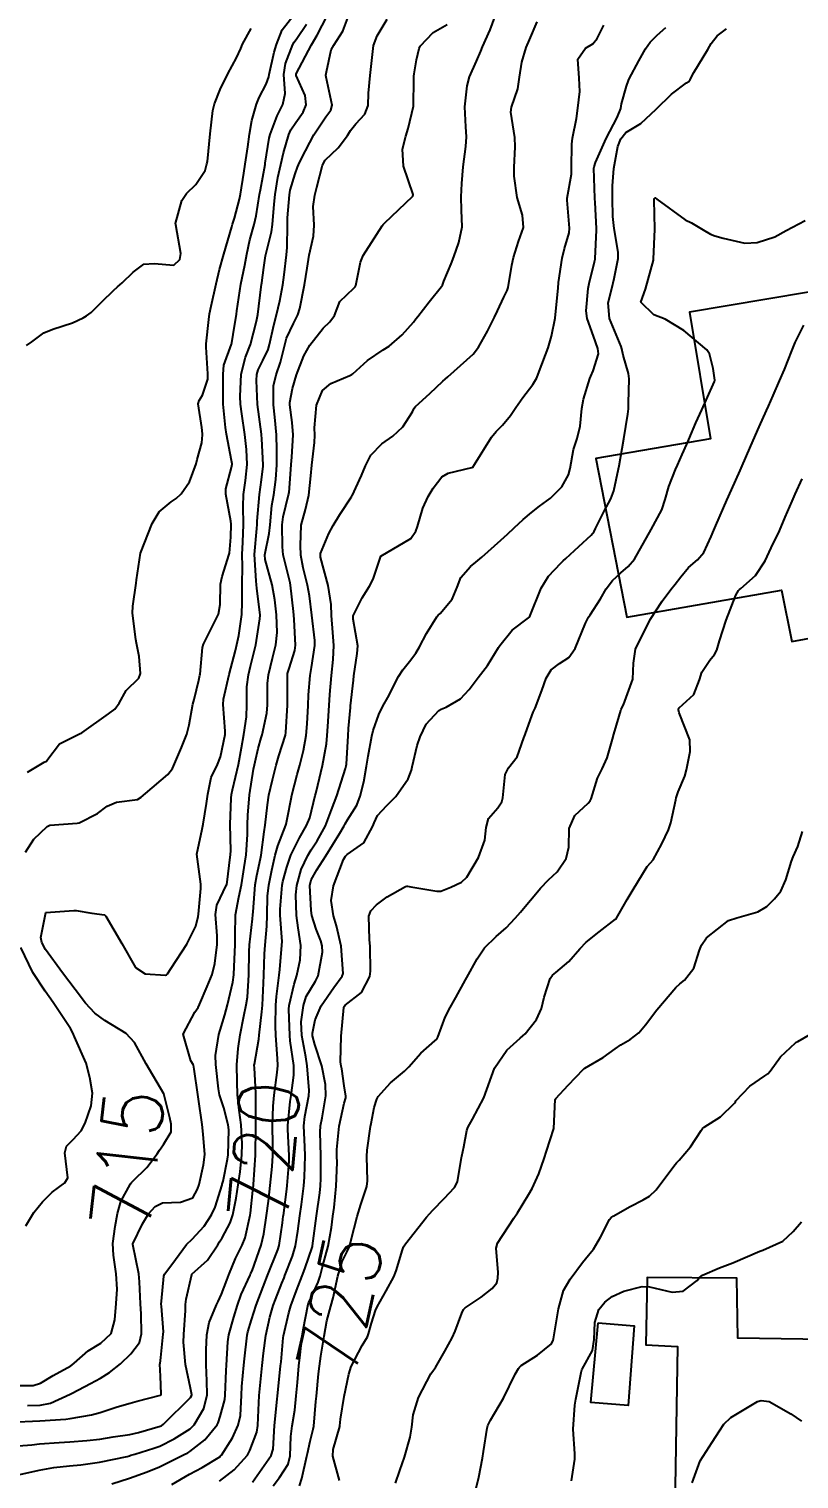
# Model space of a CAD drawing. Header units: metres. Extents: x 292545 to 299085, y 7450245 to 7463078.
# Drawn here: x 298413.3 to 298464.6, y 7451104.9 to 7451201.5 of the extents above; entities that cross this region are included whole.
import ezdxf
from ezdxf.enums import TextEntityAlignment as Align

# ---------------------------------------------------------------- set-up
doc = ezdxf.new("R2010")
doc.units = ezdxf.units.M
for name, color, linetype in [('Cotas', 45, 'Continuous'), ('Curvas de Nivel 1m', 11, 'Continuous'), ('Curvas de Nivel 5m', 15, 'Continuous'), ('Edificações', 30, 'Continuous')]:
    doc.layers.add(name, color=color, linetype=linetype)
doc.styles.add('Style-STANDARD', font='STANDARD.shx')

msp = doc.modelspace()

# ---------------------------------------------------------------- linework, layer by layer
at = {"layer": 'Curvas de Nivel 1m', "flags": 128}
for points, elevation in [([(298413.197, 7451109.805), (298414.045, 7451109.828), (298414.726, 7451109.953), (298416.052, 7451110.564), (298416.092, 7451110.58), (298416.173, 7451110.619), (298417.41, 7451111.259), (298418.068, 7451111.628), (298418.673, 7451111.992), (298419.393, 7451112.58), (298420.09, 7451113.233), (298420.668, 7451113.994), (298420.801, 7451114.563), (298420.78, 7451115.9), (298420.739, 7451116.564), (298420.669, 7451118.041), (298420.619, 7451118.565), (298420.227, 7451120.515), (298420.228, 7451120.569), (298420.853, 7451121.903), (298421.268, 7451122.559), (298421.712, 7451123.044), (298422.204, 7451123.297), (298423.397, 7451123.34), (298424.21, 7451123.639), (298424.536, 7451124.199), (298424.63, 7451124.516), (298424.93, 7451125.819), (298425.006, 7451126.512), (298424.896, 7451127.881), (298424.825, 7451128.514), (298424.598, 7451130.208), (298424.546, 7451130.517), (298424.31, 7451132.213), (298424.266, 7451132.474), (298424.246, 7451132.521), (298424.073, 7451132.768), (298423.564, 7451134.532), (298424.358, 7451136.003), (298424.559, 7451136.32), (298424.65, 7451136.517), (298425.177, 7451137.716), (298425.501, 7451138.509), (298425.674, 7451139.233), (298425.833, 7451140.506), (298425.839, 7451141.085), (298425.733, 7451142.507), (298425.813, 7451143.136), (298426.462, 7451144.472), (298426.471, 7451144.492), (298426.726, 7451146.496), (298426.738, 7451146.749), (298426.705, 7451148.497), (298426.763, 7451150.263), (298426.788, 7451150.496), (298426.846, 7451150.805), (298427.256, 7451152.489), (298427.455, 7451153.601), (298427.61, 7451154.485), (298427.782, 7451155.669), (298427.803, 7451156.482), (298427.81, 7451157.678), (298427.918, 7451158.481), (298428.057, 7451159.053), (298428.414, 7451160.474), (298428.67, 7451162.206), (298428.694, 7451162.449), (298428.693, 7451162.47), (298428.674, 7451162.616), (298428.467, 7451164.25), (298428.461, 7451164.473), (298428.442, 7451164.728), (298428.314, 7451166.476), (298428.48, 7451168.213), (298428.501, 7451168.474), (298428.505, 7451168.715), (298428.661, 7451170.472), (298428.783, 7451171.46), (298428.902, 7451172.359), (298428.905, 7451172.469), (298428.81, 7451174.186), (298428.794, 7451174.451), (298428.79, 7451174.47), (298428.788, 7451174.496), (298428.526, 7451176.475), (298428.452, 7451178.069), (298428.475, 7451178.476), (298428.561, 7451178.781), (298428.877, 7451179.409), (298429.222, 7451180.133), (298429.318, 7451180.466), (298429.606, 7451181.763), (298429.792, 7451182.461), (298429.997, 7451183.385), (298430.199, 7451184.457), (298430.295, 7451185.104), (298430.447, 7451186.455), (298430.486, 7451186.937), (298430.514, 7451188.455), (298430.529, 7451188.913), (298430.647, 7451190.454), (298430.695, 7451190.765), (298431.024, 7451191.851), (298431.189, 7451192.289), (298431.259, 7451192.447), (298431.451, 7451192.857), (298432.28, 7451194.432), (298432.574, 7451194.913), (298433.071, 7451195.635), (298433.406, 7451196.089), (298433.49, 7451196.416), (298433.102, 7451198.281), (298433.074, 7451198.392), (298433.07, 7451198.421), (298433.105, 7451198.629), (298433.437, 7451200.1), (298433.595, 7451200.415), (298434.192, 7451201.354), (298434.612, 7451202.405)], 716), ([(298413.209, 7451151.991), (298414.321, 7451152.642), (298414.473, 7451152.722), (298414.556, 7451152.854), (298415.333, 7451153.871), (298416.581, 7451154.494), (298416.671, 7451154.529), (298416.815, 7451154.617), (298418.596, 7451155.867), (298419.012, 7451156.173), (298419.298, 7451156.583), (298419.77, 7451157.42), (298420.62, 7451158.238), (298420.726, 7451158.568), (298420.64, 7451159.691), (298420.457, 7451160.572), (298420.412, 7451160.815), (298420.195, 7451162.575), (298420.215, 7451163.04), (298420.442, 7451164.573), (298420.47, 7451164.808), (298420.723, 7451166.57), (298421.5, 7451168.559), (298421.976, 7451169.33), (298422.765, 7451169.988), (298423.095, 7451170.21), (298423.446, 7451170.533), (298423.99, 7451171.318), (298424.431, 7451172.524), (298424.508, 7451172.81), (298424.807, 7451173.926), (298424.866, 7451174.466), (298424.864, 7451174.519), (298424.819, 7451174.955), (298424.569, 7451176.523), (298424.629, 7451176.738), (298424.849, 7451177.096), (298425.203, 7451178.173), (298425.22, 7451178.516), (298425.108, 7451180.3), (298425.111, 7451180.518), (298425.281, 7451182.145), (298425.33, 7451182.516), (298425.437, 7451183.031), (298425.772, 7451184.507), (298425.988, 7451185.463), (298426.277, 7451186.5), (298426.807, 7451188.318), (298426.862, 7451188.492), (298426.987, 7451188.891), (298427.33, 7451190.157), (298427.395, 7451190.486), (298427.612, 7451191.897), (298427.701, 7451192.483), (298427.878, 7451193.649), (298427.986, 7451194.481), (298428.143, 7451195.403), (298428.461, 7451196.476), (298428.641, 7451196.921), (298429.096, 7451197.816), (298429.268, 7451198.301), (298429.299, 7451198.468), (298429.637, 7451199.946), (298429.778, 7451200.463), (298430.173, 7451201.424), (298430.971, 7451202.452)], 713), ([(298412.009, 7451107.065), (298413.485, 7451107.174), (298414.012, 7451107.238), (298415.314, 7451107.327), (298416.014, 7451107.376), (298417.163, 7451107.462), (298418.017, 7451107.564), (298418.902, 7451107.704), (298420.022, 7451107.865), (298420.598, 7451107.991), (298422.031, 7451108.411), (298422.126, 7451108.454), (298422.25, 7451108.547), (298424.051, 7451110.341), (298424.126, 7451110.445), (298424.138, 7451110.519), (298424.059, 7451110.946), (298423.719, 7451112.525), (298423.587, 7451114.017), (298423.608, 7451114.527), (298423.726, 7451116.133), (298423.736, 7451116.526), (298423.772, 7451116.882), (298424.141, 7451118.52), (298424.153, 7451118.538), (298425.193, 7451119.479), (298425.871, 7451120.503), (298425.986, 7451120.69), (298426.178, 7451120.974), (298426.711, 7451121.972), (298426.878, 7451122.493), (298427.094, 7451123.607), (298427.241, 7451124.49), (298427.366, 7451125.354), (298427.48, 7451126.488), (298427.504, 7451127.238), (298427.422, 7451128.489), (298427.291, 7451129.482), (298427.198, 7451130.491), (298427.164, 7451131.35), (298427.145, 7451132.488), (298427.232, 7451133.584), (298427.376, 7451134.485), (298427.615, 7451135.741), (298427.773, 7451136.479), (298427.858, 7451136.991), (298427.945, 7451138.477), (298427.961, 7451140.029), (298427.988, 7451140.476), (298428.178, 7451142.221), (298428.202, 7451142.473), (298428.224, 7451142.686), (298428.375, 7451144.471), (298428.469, 7451145.097), (298428.72, 7451146.228), (298428.76, 7451146.467), (298428.963, 7451148.001), (298429.028, 7451148.465), (298429.181, 7451149.806), (298429.279, 7451150.463), (298429.521, 7451151.483), (298429.774, 7451152.458), (298429.952, 7451153.067), (298430.377, 7451154.452), (298430.409, 7451154.628), (298430.521, 7451156.451), (298430.522, 7451156.532), (298430.508, 7451158.451), (298430.523, 7451158.552), (298430.63, 7451158.894), (298431.001, 7451160.093), (298431.045, 7451160.446), (298430.968, 7451162.149), (298430.938, 7451162.447), (298430.913, 7451162.685), (298430.724, 7451164.45), (298430.695, 7451164.593), (298430.219, 7451166.455), (298430.18, 7451167.004), (298430.173, 7451168.456), (298430.221, 7451168.985), (298430.594, 7451170.452), (298430.621, 7451170.605), (298430.753, 7451172.45), (298430.755, 7451172.489), (298430.798, 7451172.975), (298430.885, 7451174.449), (298430.825, 7451175.272), (298430.674, 7451176.452), (298430.677, 7451176.619), (298430.854, 7451177.534), (298431.115, 7451178.446), (298431.61, 7451179.711), (298432.007, 7451180.433), (298432.904, 7451181.557), (298433.346, 7451181.978), (298433.639, 7451182.413), (298433.993, 7451183.339), (298434.931, 7451184.227), (298435.025, 7451184.306), (298435.066, 7451184.399), (298435.386, 7451185.967), (298435.553, 7451186.394), (298436.103, 7451187.258), (298436.826, 7451188.382), (298436.889, 7451188.476), (298436.985, 7451188.563), (298438.874, 7451190.352), (298438.879, 7451190.477), (298438.237, 7451192.362), (298438.173, 7451193.492), (298438.388, 7451194.36), (298438.554, 7451194.864), (298438.9, 7451196.353), (298438.93, 7451198.181), (298438.928, 7451198.352), (298438.946, 7451198.51), (298439.114, 7451199.434), (298439.275, 7451200.194), (298439.346, 7451200.348), (298440.225, 7451201.251), (298441.145, 7451201.793)], 718), ([(298412.055, 7451108.691), (298414.034, 7451108.773), (298415.767, 7451108.892), (298416.036, 7451108.922), (298417.475, 7451109.169), (298418.04, 7451109.331), (298419.168, 7451109.707), (298420.047, 7451109.96), (298420.518, 7451110.096), (298422.052, 7451110.485), (298422.106, 7451110.549), (298422.071, 7451111.763), (298422.026, 7451112.551), (298422.034, 7451112.6), (298422.087, 7451112.992), (298422.249, 7451114.548), (298422.255, 7451114.698), (298422.122, 7451116.412), (298422.112, 7451116.55), (298422.126, 7451116.744), (298422.28, 7451118.419), (298422.332, 7451118.547), (298422.813, 7451119.194), (298423.802, 7451120.526), (298424.177, 7451120.881), (298424.963, 7451121.735), (298425.463, 7451122.507), (298425.691, 7451123.015), (298426.16, 7451124.501), (298426.174, 7451124.55), (298426.225, 7451124.745), (298426.526, 7451126.211), (298426.56, 7451126.497), (298426.61, 7451128.155), (298426.575, 7451128.497), (298426.284, 7451129.623), (298425.997, 7451130.503), (298425.919, 7451130.882), (298425.751, 7451132.506), (298425.725, 7451133.103), (298425.943, 7451134.504), (298426.041, 7451134.808), (298426.356, 7451135.817), (298426.531, 7451136.497), (298426.889, 7451137.989), (298426.942, 7451138.492), (298426.958, 7451139.051), (298427.03, 7451140.491), (298427.035, 7451141.107), (298427.05, 7451142.491), (298427.28, 7451143.658), (298427.448, 7451144.485), (298427.635, 7451145.643), (298427.756, 7451146.481), (298427.849, 7451147.832), (298427.864, 7451148.48), (298427.88, 7451149.112), (298427.988, 7451150.478), (298428.261, 7451152.185), (298428.32, 7451152.473), (298428.361, 7451152.668), (298428.569, 7451153.564), (298428.772, 7451154.276), (298428.825, 7451154.468), (298429.145, 7451155.917), (298429.193, 7451156.464), (298429.193, 7451157.889), (298429.247, 7451158.464), (298429.526, 7451159.575), (298429.751, 7451160.459), (298429.833, 7451161.287), (298429.785, 7451162.459), (298429.679, 7451163.464), (298429.506, 7451164.462), (298429.034, 7451166.151), (298429.016, 7451166.467), (298429.307, 7451167.895), (298429.367, 7451168.464), (298429.477, 7451169.748), (298429.598, 7451170.462), (298429.752, 7451171.492), (298429.801, 7451172.46), (298429.808, 7451173.455), (298429.787, 7451174.46), (298429.664, 7451175.628), (298429.582, 7451176.463), (298429.597, 7451177.721), (298429.756, 7451178.461), (298430.042, 7451179.292), (298430.33, 7451180.456), (298430.453, 7451180.899), (298430.907, 7451181.869), (298431.205, 7451182.446), (298431.341, 7451182.867), (298431.648, 7451184.439), (298431.818, 7451185.569), (298431.968, 7451186.435), (298432.24, 7451187.695), (298432.286, 7451188.43), (298432.224, 7451189.66), (298432.338, 7451190.43), (298432.48, 7451190.959), (298432.851, 7451192.423), (298433.036, 7451192.757), (298433.884, 7451193.572), (298434.511, 7451194.405), (298434.721, 7451194.74), (298435.064, 7451195.17), (298435.657, 7451195.812), (298435.879, 7451196.392), (298435.914, 7451197.211), (298436.012, 7451198.386), (298436.128, 7451199.4), (298436.253, 7451200.383), (298436.484, 7451201.029), (298437.149, 7451202.142)], 717), ([(298412.492, 7451105.166), (298413.991, 7451105.494), (298414.96, 7451105.664), (298415.995, 7451105.786), (298416.751, 7451105.857), (298417.997, 7451106.027), (298419.838, 7451106.41), (298420.002, 7451106.45), (298420.09, 7451106.482), (298420.361, 7451106.566), (298421.617, 7451106.946), (298422.011, 7451107.091), (298422.974, 7451107.58), (298424.029, 7451108.254), (298424.177, 7451108.372), (298424.299, 7451108.517), (298424.947, 7451109.608), (298425.162, 7451110.509), (298425.145, 7451111.431), (298425.098, 7451112.51), (298425.097, 7451113.506), (298425.136, 7451114.51), (298425.296, 7451115.324), (298425.784, 7451116.503), (298425.902, 7451116.727), (298426.134, 7451117.221), (298426.489, 7451118.156), (298426.612, 7451118.495), (298427.057, 7451119.598), (298427.505, 7451120.487), (298427.698, 7451120.965), (298428.035, 7451122.482), (298428.055, 7451122.621), (298428.217, 7451124.116), (298428.251, 7451124.451), (298428.257, 7451124.479), (298428.258, 7451124.514), (298428.397, 7451126.478), (298428.408, 7451128.341), (298428.406, 7451128.478), (298428.408, 7451128.612), (298428.411, 7451130.478), (298428.411, 7451130.595), (298428.311, 7451132.299), (298428.302, 7451132.46), (298428.314, 7451132.544), (298428.6, 7451134.207), (298428.633, 7451134.467), (298428.812, 7451136.012), (298428.843, 7451136.465), (298428.918, 7451137.932), (298428.945, 7451138.464), (298428.987, 7451139.884), (298429.03, 7451140.464), (298429.153, 7451141.736), (298429.168, 7451142.463), (298429.194, 7451143.72), (298429.271, 7451144.462), (298429.475, 7451145.457), (298429.706, 7451146.458), (298429.87, 7451147.076), (298430.406, 7451148.451), (298430.431, 7451148.524), (298430.511, 7451148.965), (298430.76, 7451150.217), (298430.811, 7451150.447), (298431.162, 7451151.828), (298431.329, 7451152.442), (298431.586, 7451153.422), (298431.759, 7451154.438), (298431.83, 7451155.198), (298431.888, 7451156.437), (298431.916, 7451157.131), (298432.035, 7451158.436), (298432.118, 7451158.948), (298432.334, 7451160.433), (298432.333, 7451160.757), (298432.138, 7451162.435), (298431.985, 7451163.73), (298431.857, 7451164.433), (298431.56, 7451165.588), (298431.415, 7451166.44), (298431.383, 7451167.093), (298431.431, 7451168.44), (298431.712, 7451169.482), (298431.947, 7451170.432), (298432.073, 7451171.718), (298432.141, 7451172.43), (298432.317, 7451173.936), (298432.339, 7451174.427), (298432.321, 7451174.927), (298432.452, 7451176.426), (298432.853, 7451177.401), (298433.402, 7451177.87), (298434.663, 7451178.402), (298434.794, 7451178.471), (298434.865, 7451178.522), (298435.856, 7451179.413), (298436.88, 7451180.113), (298437.28, 7451180.374), (298438.147, 7451181.108), (298438.907, 7451181.964), (298439.074, 7451182.184), (298439.198, 7451182.347), (298439.952, 7451183.31), (298440.767, 7451184.332), (298440.831, 7451184.435), (298440.938, 7451184.69), (298441.42, 7451185.858), (298441.598, 7451186.32), (298441.936, 7451187.279), (298442.142, 7451188.313), (298442.11, 7451189.429), (298442.08, 7451190.314), (298442.124, 7451191.205), (298442.216, 7451192.312), (298442.393, 7451193.657), (298442.447, 7451194.309), (298442.394, 7451194.979), (298442.328, 7451196.311), (298442.483, 7451197.695), (298442.64, 7451198.307), (298443.113, 7451199.35), (298443.396, 7451200.022), (298443.495, 7451200.296), (298444.004, 7451201.427), (298444.325, 7451202.288)], 719), ([(298413.07, 7451146.654), (298413.627, 7451147.517), (298414.509, 7451148.372), (298414.693, 7451148.455), (298416.503, 7451148.582), (298416.648, 7451148.618), (298417.87, 7451149.243), (298418.52, 7451149.712), (298419.124, 7451149.984), (298420.527, 7451150.174), (298420.784, 7451150.313), (298421.061, 7451150.562), (298422.546, 7451151.832), (298422.859, 7451152.227), (298423.001, 7451152.536), (298423.47, 7451153.631), (298423.823, 7451154.528), (298423.971, 7451155.144), (298424.223, 7451156.524), (298424.294, 7451156.835), (298424.619, 7451158.109), (298424.689, 7451158.453), (298424.694, 7451158.519), (298424.868, 7451160.3), (298424.925, 7451160.517), (298425.509, 7451161.667), (298425.918, 7451162.508), (298426.034, 7451163.155), (298426.066, 7451164.506), (298426.175, 7451165.031), (298426.634, 7451166.501), (298426.65, 7451166.575), (298426.734, 7451167.643), (298426.76, 7451168.5), (298426.746, 7451168.716), (298426.412, 7451170.504), (298426.419, 7451170.861), (298426.791, 7451172.276), (298426.831, 7451172.499), (298426.83, 7451172.536), (298426.795, 7451172.755), (298426.46, 7451174.504), (298426.387, 7451174.937), (298426.233, 7451176.506), (298426.237, 7451177.119), (298426.233, 7451178.506), (298426.279, 7451179.099), (298426.779, 7451180.501), (298426.805, 7451180.59), (298426.899, 7451181.143), (298427.111, 7451182.497), (298427.141, 7451182.722), (298427.416, 7451184.485), (298427.673, 7451185.762), (298427.808, 7451186.482), (298428.003, 7451187.449), (298428.29, 7451188.477), (298428.423, 7451189.042), (298428.66, 7451190.473), (298428.711, 7451190.77), (298429.02, 7451192.47), (298429.034, 7451192.55), (298429.302, 7451194.216), (298429.36, 7451194.467), (298429.822, 7451195.712), (298430.199, 7451196.459), (298430.354, 7451197.194), (298430.284, 7451198.458), (298430.384, 7451199.184), (298430.876, 7451200.452), (298430.959, 7451200.618), (298431.129, 7451200.855), (298431.781, 7451201.803)], 714), ([(298413.131, 7451180.416), (298413.499, 7451180.654), (298414.3, 7451181.245), (298414.902, 7451181.504), (298416.194, 7451181.909), (298416.909, 7451182.248), (298417.142, 7451182.376), (298417.448, 7451182.605), (298418.181, 7451183.336), (298418.928, 7451184.062), (298419.204, 7451184.314), (298419.501, 7451184.584), (298420.236, 7451185.284), (298420.952, 7451185.836), (298421.641, 7451185.872), (298422.951, 7451185.748), (298423.355, 7451186.138), (298423.417, 7451186.535), (298423.084, 7451188.437), (298423.071, 7451188.539), (298423.477, 7451190.056), (298423.793, 7451190.532), (298424.411, 7451191.127), (298425.026, 7451192.063), (298425.124, 7451192.426), (298425.147, 7451192.518), (298425.191, 7451192.674), (298425.362, 7451194.515), (298425.537, 7451196.053), (298425.66, 7451196.511), (298426.044, 7451197.457), (298426.534, 7451198.499), (298427.114, 7451199.573), (298427.406, 7451200.201), (298427.532, 7451200.486), (298428.105, 7451201.514)], 712), ([(298422.816, 7451104.538), (298423.99, 7451105.227), (298424.828, 7451105.678), (298426.002, 7451106.385), (298426.065, 7451106.436), (298426.123, 7451106.499), (298426.859, 7451107.653), (298427.243, 7451108.488), (298427.387, 7451109.139), (298427.457, 7451110.486), (298427.486, 7451111.061), (298427.62, 7451112.485), (298427.66, 7451112.912), (298427.827, 7451114.483), (298427.879, 7451114.709), (298428.113, 7451115.496), (298428.43, 7451116.475), (298428.898, 7451117.712), (298429.197, 7451118.464), (298429.875, 7451120.159), (298429.957, 7451120.453), (298430.188, 7451121.973), (298430.24, 7451122.402), (298430.248, 7451122.449), (298430.468, 7451124.198), (298430.495, 7451124.447), (298430.633, 7451126.052), (298430.638, 7451126.446), (298430.532, 7451128.184), (298430.536, 7451128.447), (298430.695, 7451130.04), (298430.76, 7451130.445), (298430.948, 7451131.802), (298430.929, 7451132.444), (298430.702, 7451134.082), (298430.663, 7451134.447), (298430.618, 7451136.189), (298430.639, 7451136.447), (298430.959, 7451137.869), (298431.136, 7451138.443), (298431.359, 7451139.48), (298431.406, 7451140.44), (298431.239, 7451141.628), (298431.115, 7451142.443), (298431.077, 7451143.82), (298431.129, 7451144.443), (298431.418, 7451145.496), (298431.873, 7451146.436), (298432.099, 7451146.822), (298432.493, 7451147.411), (298433.044, 7451148.422), (298433.456, 7451149.478), (298433.803, 7451150.411), (298434.389, 7451152.24), (298434.424, 7451152.402), (298434.444, 7451152.512), (298434.558, 7451154.4), (298434.588, 7451154.887), (298434.703, 7451156.298), (298434.715, 7451156.399), (298434.911, 7451158.106), (298434.942, 7451158.397), (298435.157, 7451159.883), (298435.192, 7451160.395), (298434.882, 7451162.187), (298434.883, 7451162.398), (298435.482, 7451163.595), (298435.984, 7451164.387), (298436.233, 7451164.852), (298436.723, 7451166.38), (298438.735, 7451167.561), (298439.056, 7451168.03), (298439.166, 7451168.346), (298439.541, 7451169.562), (298439.895, 7451170.339), (298440.214, 7451170.9), (298440.786, 7451171.652), (298441.208, 7451171.907), (298442.793, 7451172.27), (298442.85, 7451172.309), (298442.965, 7451172.478), (298444.102, 7451174.291), (298444.415, 7451174.69), (298444.825, 7451175.11), (298445.372, 7451175.738), (298445.722, 7451176.271), (298446.181, 7451176.935), (298446.858, 7451177.799), (298447.115, 7451178.256), (298447.283, 7451178.669), (298447.87, 7451180.245), (298448.109, 7451181.028), (298448.346, 7451182.239), (298448.505, 7451183.812), (298448.534, 7451184.236), (298448.571, 7451184.603), (298448.804, 7451186.232), (298448.969, 7451186.864), (298449.284, 7451187.923), (298449.304, 7451188.227), (298449.146, 7451190.084), (298449.151, 7451190.229), (298449.424, 7451191.829), (298449.441, 7451192.226), (298449.449, 7451193.826), (298449.506, 7451194.225), (298449.77, 7451195.519), (298449.86, 7451196.222), (298449.976, 7451197.334), (298449.934, 7451198.222), (298449.86, 7451199.478), (298450.362, 7451200.218), (298450.84, 7451200.501), (298451.133, 7451200.853), (298451.594, 7451201.755)], 721), ([(298425.985, 7451104.748), (298426.969, 7451105.515), (298427.846, 7451106.482), (298427.905, 7451106.58), (298428.008, 7451106.798), (298428.466, 7451108.033), (298428.536, 7451108.472), (298428.565, 7451108.999), (298428.641, 7451110.471), (298428.756, 7451111.786), (298428.831, 7451112.469), (298428.912, 7451113.289), (298429.073, 7451114.465), (298429.338, 7451115.684), (298429.564, 7451116.458), (298429.715, 7451116.87), (298430.145, 7451117.943), (298430.293, 7451118.307), (298430.349, 7451118.448), (298430.854, 7451119.755), (298431.05, 7451120.441), (298431.213, 7451121.409), (298431.346, 7451122.438), (298431.445, 7451123.197), (298431.61, 7451124.436), (298431.657, 7451125.007), (298431.686, 7451126.436), (298431.667, 7451127.021), (298431.615, 7451128.437), (298431.667, 7451129.048), (298431.935, 7451130.434), (298431.959, 7451130.771), (298431.828, 7451132.435), (298431.729, 7451133.029), (298431.462, 7451134.439), (298431.426, 7451135.365), (298431.574, 7451136.438), (298431.765, 7451137.043), (298432.379, 7451138.06), (298432.568, 7451138.427), (298432.839, 7451139.991), (298432.828, 7451140.424), (298432.742, 7451140.751), (298432.424, 7451141.535), (298432.145, 7451142.433), (298432.094, 7451142.777), (298432.015, 7451144.434), (298432.093, 7451144.807), (298432.473, 7451145.477), (298433.081, 7451146.421), (298434.008, 7451147.917), (298434.282, 7451148.403), (298434.356, 7451148.551), (298434.509, 7451148.821), (298435.132, 7451149.786), (298435.367, 7451150.392), (298435.592, 7451151.34), (298435.783, 7451152.388), (298435.887, 7451153.062), (298436.127, 7451154.385), (298436.217, 7451154.753), (298436.597, 7451155.826), (298436.877, 7451156.376), (298437.206, 7451156.968), (298437.91, 7451158.361), (298438.194, 7451158.792), (298438.638, 7451159.36), (298439.068, 7451159.924), (298439.312, 7451160.343), (298439.779, 7451161.221), (298440.456, 7451162.332), (298440.553, 7451162.453), (298440.675, 7451162.562), (298441.488, 7451163.518), (298441.82, 7451164.319), (298442.071, 7451164.948), (298442.714, 7451165.691), (298443.056, 7451165.966), (298443.454, 7451166.299), (298444.735, 7451167.447), (298445.165, 7451167.849), (298445.619, 7451168.271), (298446.208, 7451168.808), (298446.758, 7451169.282), (298447.304, 7451169.713), (298448.027, 7451170.241), (298448.781, 7451171.004), (298449.229, 7451171.785), (298449.352, 7451172.224), (298449.557, 7451173.471), (298449.8, 7451174.22), (298450.014, 7451175.029), (298450.119, 7451176.217), (298450.236, 7451176.829), (298450.65, 7451178.212), (298450.709, 7451178.367), (298450.868, 7451178.721), (298451.224, 7451179.862), (298451.193, 7451180.207), (298450.895, 7451181.028), (298450.463, 7451182.214), (298450.407, 7451182.726), (298450.549, 7451184.214), (298450.604, 7451184.547), (298450.959, 7451185.978), (298451.003, 7451186.169), (298451.007, 7451186.21), (298451.097, 7451188.093), (298451.095, 7451188.209), (298451, 7451189.943), (298450.985, 7451190.21), (298450.985, 7451190.228), (298450.912, 7451192.211), (298450.929, 7451192.316), (298451.037, 7451192.588), (298451.745, 7451194.2), (298452.47, 7451195.592), (298452.711, 7451196.185), (298452.76, 7451196.503), (298453.096, 7451197.69), (298453.219, 7451198.061), (298453.272, 7451198.178), (298453.924, 7451199.363), (298454.367, 7451200.168), (298454.672, 7451200.623), (298455.137, 7451201.087), (298455.715, 7451201.584)], 722), ([(298428.194, 7451104.685), (298429.428, 7451106.459), (298429.568, 7451106.898), (298429.654, 7451108.456), (298429.826, 7451110.229), (298429.848, 7451110.453), (298429.865, 7451110.644), (298430.055, 7451112.45), (298430.086, 7451112.716), (298430.238, 7451114.312), (298430.258, 7451114.448), (298430.603, 7451115.961), (298430.736, 7451116.444), (298431.109, 7451117.469), (298431.505, 7451118.436), (298431.68, 7451118.912), (298432.173, 7451120.396), (298432.182, 7451120.43), (298432.448, 7451122.426), (298432.665, 7451123.974), (298432.71, 7451124.423), (298432.732, 7451124.926), (298432.728, 7451126.423), (298432.688, 7451128.003), (298432.71, 7451128.423), (298432.821, 7451128.965), (298433.063, 7451130.418), (298433.054, 7451131.172), (298432.796, 7451132.423), (298432.334, 7451133.854), (298432.175, 7451134.432), (298432.172, 7451134.604), (298432.353, 7451135.478), (298432.75, 7451136.424), (298433.605, 7451137.641), (298434.169, 7451138.403), (298434.221, 7451138.567), (298434.084, 7451140.405), (298433.775, 7451141.759), (298433.572, 7451142.413), (298433.422, 7451143.441), (298433.586, 7451144.413), (298434.245, 7451146.168), (298434.374, 7451146.402), (298434.484, 7451146.509), (298435.612, 7451147.269), (298436.21, 7451148.383), (298436.284, 7451148.605), (298436.514, 7451149.099), (298437.131, 7451149.764), (298437.734, 7451150.362), (298438.545, 7451151.551), (298438.774, 7451152.125), (298438.816, 7451152.347), (298439.152, 7451153.766), (298439.344, 7451154.342), (298439.755, 7451155.174), (298440.6, 7451156.085), (298440.749, 7451156.18), (298441.073, 7451156.325), (298442.046, 7451156.878), (298442.615, 7451157.501), (298443.212, 7451158.301), (298443.844, 7451159.083), (298444.577, 7451160.281), (298444.654, 7451160.425), (298445.488, 7451161.449), (298446.562, 7451162.261), (298446.623, 7451162.311), (298446.674, 7451162.417), (298447.415, 7451164.249), (298447.907, 7451165.04), (298448.718, 7451165.918), (298448.878, 7451166.071), (298449.049, 7451166.227), (298449.925, 7451167.024), (298450.739, 7451167.769), (298450.937, 7451168.012), (298451.039, 7451168.207), (298451.596, 7451169.366), (298452.04, 7451170.197), (298452.238, 7451170.728), (298452.562, 7451172.192), (298452.597, 7451172.39), (298452.806, 7451173.538), (298452.913, 7451174.188), (298453.179, 7451175.844), (298453.216, 7451176.184), (298453.231, 7451176.568), (298453.275, 7451178.184), (298453.219, 7451178.537), (298452.879, 7451179.757), (298452.79, 7451180.191), (298452.73, 7451180.347), (298451.957, 7451182.2), (298451.881, 7451183.243), (298452.113, 7451184.198), (298452.277, 7451184.863), (298452.536, 7451186.194), (298452.529, 7451186.633), (298452.262, 7451188.197), (298452.187, 7451189.002), (298452.168, 7451190.198), (298452.166, 7451191.048), (298452.245, 7451192.198), (298452.519, 7451193.659), (298452.717, 7451194.185), (298453.057, 7451194.587), (298454.038, 7451195.195), (298455.073, 7451196.16), (298456.082, 7451197.156), (298457.099, 7451197.896), (298457.25, 7451197.988), (298457.343, 7451198.136), (298457.567, 7451198.592), (298458.505, 7451200.119), (298458.73, 7451200.515), (298459.137, 7451201.042), (298459.749, 7451201.499)], 723), ([(298429.558, 7451104.456), (298429.988, 7451104.995), (298430.556, 7451105.885), (298430.692, 7451106.443), (298430.738, 7451107.727), (298430.829, 7451108.442), (298431.002, 7451109.482), (298431.101, 7451110.44), (298431.182, 7451111.323), (298431.282, 7451112.438), (298431.351, 7451113.177), (298431.504, 7451114.436), (298431.586, 7451114.957), (298431.866, 7451116.433), (298431.926, 7451116.632), (298432.133, 7451117.087), (298432.559, 7451118.012), (298432.684, 7451118.422), (298432.872, 7451119.131), (298433.217, 7451120.414), (298433.438, 7451121.664), (298433.54, 7451122.41), (298433.618, 7451122.992), (298433.77, 7451124.407), (298433.816, 7451125.983), (298433.811, 7451126.406), (298433.814, 7451126.842), (298433.957, 7451128.405), (298434.288, 7451129.943), (298434.399, 7451130.291), (298434.411, 7451130.399), (298434.3, 7451131.103), (298434.138, 7451132.229), (298434.101, 7451132.403), (298434.04, 7451132.682), (298434.089, 7451134.404), (298434.273, 7451136.313), (298434.306, 7451136.401), (298434.364, 7451136.461), (298435.457, 7451137.304), (298435.998, 7451138.384), (298436.041, 7451138.731), (298436.012, 7451140.384), (298435.972, 7451140.83), (298435.94, 7451142.385), (298436.075, 7451142.747), (298436.445, 7451143.156), (298437.15, 7451143.675), (298438.384, 7451144.361), (298438.463, 7451144.391), (298438.503, 7451144.399), (298438.723, 7451144.356), (298440.459, 7451144.064), (298440.718, 7451144.068), (298441.397, 7451144.321), (298442.113, 7451144.667), (298442.47, 7451145.002), (298443.233, 7451146.299), (298443.659, 7451147.457), (298443.749, 7451148.291), (298443.892, 7451148.91), (298444.523, 7451149.601), (298444.794, 7451150.012), (298444.862, 7451150.277), (298445.002, 7451151.822), (298445.231, 7451152.273), (298445.821, 7451153.007), (298446.264, 7451154.263), (298446.338, 7451154.501), (298446.587, 7451155.194), (298446.881, 7451155.975), (298447.003, 7451156.256), (298447.448, 7451157.418), (298447.736, 7451158.249), (298448.083, 7451158.793), (298448.638, 7451159.236), (298449.25, 7451159.625), (298449.666, 7451160.225), (298450.358, 7451161.903), (298450.512, 7451162.212), (298450.571, 7451162.314), (298450.676, 7451162.475), (298451.356, 7451163.534), (298451.737, 7451164.2), (298452.154, 7451164.743), (298452.709, 7451165.254), (298453.208, 7451165.69), (298453.618, 7451166.177), (298454.743, 7451168.16), (298455.442, 7451169.467), (298455.668, 7451170.151), (298455.912, 7451171.013), (298456.356, 7451172.144), (298456.495, 7451172.444), (298456.803, 7451173.143), (298457.109, 7451173.838), (298457.239, 7451174.136), (298457.715, 7451175.246), (298458.104, 7451176.121), (298458.86, 7451177.811), (298458.952, 7451178.019), (298458.968, 7451178.109), (298458.871, 7451178.873), (298458.619, 7451179.853), (298458.453, 7451180.116), (298456.902, 7451181.413), (298455.664, 7451182.152), (298454.916, 7451182.442), (298454.038, 7451183.287), (298454.361, 7451184.169), (298454.894, 7451186.093), (298454.899, 7451186.161), (298454.983, 7451188.16), (298454.943, 7451190.101), (298454.941, 7451190.161), (298454.955, 7451190.21), (298455.004, 7451190.234), (298455.112, 7451190.159), (298456.989, 7451188.784), (298457.422, 7451188.569), (298458.188, 7451188.122), (298458.679, 7451187.814), (298458.979, 7451187.719), (298459.521, 7451187.561), (298460.974, 7451187.22), (298461.788, 7451187.269), (298462.979, 7451187.64), (298463.731, 7451188.059), (298464.99, 7451188.735)], 724), ([(298433.987, 7451104.808), (298433.544, 7451106.415), (298433.565, 7451106.859), (298433.997, 7451108.41), (298434.003, 7451108.441), (298434.038, 7451108.878), (298434.286, 7451110.406), (298434.592, 7451111.885), (298434.768, 7451112.4), (298435.494, 7451113.786), (298435.835, 7451114.383), (298435.916, 7451114.57), (298436.112, 7451115.273), (298436.372, 7451116.126), (298436.483, 7451116.376), (298437.078, 7451117.431), (298437.591, 7451118.366), (298437.759, 7451118.761), (298438.171, 7451120.161), (298438.252, 7451120.359), (298438.387, 7451120.568), (298439.779, 7451122.336), (298439.974, 7451122.555), (298440.2, 7451122.803), (298440.948, 7451123.586), (298441.644, 7451124.316), (298441.844, 7451124.697), (298442.116, 7451126.311), (298442.138, 7451126.418), (298442.254, 7451127.029), (298442.458, 7451128.12), (298442.522, 7451128.306), (298442.847, 7451128.869), (298443.599, 7451130.29), (298444.313, 7451132.28), (298445.131, 7451133.471), (298446.014, 7451134.263), (298446.194, 7451134.412), (298446.346, 7451134.564), (298447.105, 7451135.503), (298447.441, 7451136.249), (298447.614, 7451137.004), (298448.019, 7451138.244), (298448.172, 7451138.456), (298448.389, 7451138.645), (298449.261, 7451139.366), (298449.99, 7451140.216), (298450.417, 7451140.663), (298451.27, 7451141.356), (298452.361, 7451142.191), (298452.398, 7451142.225), (298452.434, 7451142.272), (298453.139, 7451143.494), (298453.545, 7451144.174), (298454.478, 7451145.708), (298454.686, 7451145.953), (298454.877, 7451146.156), (298455.438, 7451147.206), (298455.882, 7451148.146), (298456.053, 7451148.601), (298456.376, 7451150.142), (298456.405, 7451150.271), (298456.538, 7451150.672), (298456.966, 7451151.718), (298457.077, 7451152.135), (298457.33, 7451153.367), (298457.306, 7451154.133), (298456.6, 7451155.936), (298456.548, 7451156.141), (298456.555, 7451156.189), (298456.604, 7451156.265), (298457.585, 7451157.159), (298457.96, 7451158.127), (298458.106, 7451158.65), (298458.643, 7451159.445), (298458.95, 7451159.814), (298459.099, 7451160.113), (298459.287, 7451160.739), (298459.727, 7451162.104), (298460.377, 7451163.782), (298460.561, 7451164.092), (298460.622, 7451164.163), (298460.695, 7451164.224), (298461.691, 7451165.097), (298462.328, 7451166.074), (298462.454, 7451166.345), (298462.732, 7451166.933), (298463.277, 7451168.062), (298463.668, 7451168.972), (298464.132, 7451170.049), (298464.32, 7451170.497), (298464.785, 7451171.517)], 726), ([(298437.721, 7451104.627), (298437.994, 7451105.477), (298438.316, 7451106.355), (298438.694, 7451107.679), (298438.792, 7451108.349), (298438.879, 7451109.185), (298439.24, 7451110.342), (298440.069, 7451111.909), (298440.248, 7451112.151), (298440.38, 7451112.327), (298440.991, 7451113.419), (298441.491, 7451114.316), (298441.681, 7451114.741), (298442.119, 7451115.948), (298442.237, 7451116.194), (298442.357, 7451116.308), (298443.406, 7451117.025), (298444.142, 7451117.584), (298444.454, 7451117.98), (298444.529, 7451118.284), (298444.539, 7451118.666), (298444.412, 7451120.286), (298444.497, 7451120.606), (298445.592, 7451122.269), (298445.829, 7451122.635), (298446.208, 7451123.258), (298446.593, 7451123.88), (298446.816, 7451124.254), (298447.256, 7451125.226), (298447.601, 7451126.246), (298447.756, 7451126.739), (298448.263, 7451128.24), (298448.351, 7451130.18), (298448.381, 7451130.239), (298449.202, 7451131.127), (298450.24, 7451132.211), (298450.278, 7451132.246), (298450.314, 7451132.269), (298451.534, 7451132.989), (298452.333, 7451133.555), (298452.711, 7451133.813), (298453.33, 7451134.18), (298453.903, 7451134.619), (298454.353, 7451135.148), (298455.122, 7451136.159), (298456.378, 7451137.638), (298456.635, 7451137.883), (298456.946, 7451138.134), (298457.584, 7451138.939), (298457.955, 7451140.125), (298458.077, 7451140.462), (298458.421, 7451140.946), (298459.893, 7451142.098), (298460.435, 7451142.292), (298461.835, 7451142.68), (298462.443, 7451143.048), (298462.954, 7451143.559), (298463.36, 7451144.061), (298463.709, 7451144.812), (298464.089, 7451146.054), (298464.183, 7451146.356), (298464.493, 7451147.033), (298464.823, 7451148.045)], 727), ([(298413.089, 7451121.757), (298413.62, 7451122.649), (298414.21, 7451123.373), (298414.841, 7451124.01), (298415.681, 7451124.625), (298415.884, 7451124.965), (298415.686, 7451126.626), (298415.81, 7451127.063), (298416.256, 7451127.516), (298416.785, 7451128.092), (298417.051, 7451128.608), (298417.448, 7451129.766), (298417.529, 7451130.601), (298417.352, 7451131.653), (298417.109, 7451132.608), (298416.339, 7451134.355), (298416.223, 7451134.621), (298416.067, 7451134.902), (298414.912, 7451136.635), (298414.374, 7451137.388), (298413.554, 7451138.648), (298412.768, 7451140.298)], 714), ([(298443.072, 7451104.299), (298443.264, 7451105.024), (298443.501, 7451106.295), (298443.572, 7451106.732), (298443.807, 7451108.292), (298443.86, 7451108.466), (298444.038, 7451108.811), (298444.899, 7451110.277), (298445.68, 7451111.876), (298445.906, 7451112.263), (298445.974, 7451112.362), (298446.076, 7451112.47), (298447.175, 7451113.16), (298448.098, 7451113.905), (298448.2, 7451114.14), (298448.223, 7451114.238), (298448.247, 7451114.381), (298448.567, 7451116.233), (298448.904, 7451117.466), (298449.346, 7451118.222), (298450.164, 7451119.316), (298450.565, 7451119.81), (298450.904, 7451120.203), (298451.366, 7451121.013), (298451.958, 7451122.192), (298452.063, 7451122.323), (298452.196, 7451122.421), (298453.327, 7451123.058), (298454.213, 7451123.506), (298454.631, 7451123.749), (298455.078, 7451124.157), (298456.239, 7451125.739), (298456.421, 7451125.959), (298456.608, 7451126.136), (298457.35, 7451127.031), (298458.054, 7451128.122), (298458.144, 7451128.242), (298458.266, 7451128.343), (298459.35, 7451129.03), (298460.291, 7451129.942), (298460.349, 7451130.033), (298460.38, 7451130.089), (298461.305, 7451131.078), (298462.31, 7451131.758), (298462.496, 7451131.883), (298462.649, 7451132.067), (298463.358, 7451133.029), (298464.341, 7451133.955), (298464.395, 7451133.997), (298464.494, 7451134.048), (298466.354, 7451135.105)], 728), ([(298449.435, 7451104.779), (298449.644, 7451106.224), (298449.645, 7451106.587), (298449.543, 7451108.225), (298449.644, 7451109.812), (298449.721, 7451110.215), (298450.071, 7451111.994), (298450.112, 7451112.17), (298450.131, 7451112.209), (298450.827, 7451113.468), (298450.947, 7451114.202), (298450.989, 7451115.326), (298451.26, 7451116.199), (298451.646, 7451116.679), (298452.136, 7451117.064), (298452.905, 7451117.419), (298454.146, 7451117.719), (298454.613, 7451117.696), (298456.141, 7451117.359), (298456.868, 7451117.407), (298457.796, 7451118.124), (298457.955, 7451118.322), (298458.157, 7451118.484), (298459.295, 7451118.976), (298460.165, 7451119.311), (298461.978, 7451120.073), (298462.174, 7451120.149), (298463.497, 7451120.739), (298464.186, 7451121.393), (298464.751, 7451122.042)], 729)]:
    msp.add_lwpolyline(points, dxfattribs=dict(at, elevation=elevation))
at = {"layer": 'Curvas de Nivel 5m', "flags": 128}
for points, elevation in [([(298412.06, 7451111.12), (298413.577, 7451111.131), (298414.062, 7451111.276), (298414.91, 7451111.792), (298416.08, 7451112.447), (298416.19, 7451112.51), (298416.317, 7451112.618), (298417.255, 7451113.445), (298418.096, 7451113.941), (298418.774, 7451114.59), (298419.019, 7451115.494), (298419.105, 7451116.585), (298419.165, 7451117.552), (298419.108, 7451118.58), (298418.93, 7451119.817), (298418.881, 7451120.583), (298419.042, 7451121.73), (298419.202, 7451122.58), (298419.411, 7451123.378), (298420.074, 7451124.571), (298420.137, 7451124.658), (298420.225, 7451124.75), (298421.144, 7451125.651), (298421.845, 7451126.554), (298421.994, 7451126.805), (298422.252, 7451127.174), (298422.778, 7451128.03), (298422.781, 7451128.542), (298422.692, 7451128.959), (298422.293, 7451130.55), (298421.11, 7451132.562), (298420.334, 7451133.974), (298419.776, 7451134.576), (298418.352, 7451135.452), (298417.679, 7451135.923), (298417.065, 7451136.609), (298416.376, 7451137.514), (298415.53, 7451138.629), (298414.408, 7451140.178), (298414.149, 7451140.643), (298414.091, 7451140.968), (298414.433, 7451142.64), (298416.29, 7451142.767), (298416.435, 7451142.761), (298417.49, 7451142.604), (298418.329, 7451142.488), (298418.431, 7451142.4), (298419.479, 7451140.579), (298420.397, 7451138.975), (298421.032, 7451138.564), (298422.392, 7451138.46), (298422.456, 7451138.485), (298422.52, 7451138.548), (298422.78, 7451138.927), (298423.821, 7451140.529), (298424.425, 7451141.724), (298424.579, 7451142.371), (298424.594, 7451142.518), (298424.737, 7451144.239), (298424.749, 7451144.517), (298424.483, 7451146.52), (298424.836, 7451148.18), (298424.894, 7451148.516), (298425.132, 7451149.905), (298425.213, 7451150.513), (298425.428, 7451151.628), (298425.853, 7451152.507), (298426.064, 7451153.002), (298426.372, 7451154.502), (298426.376, 7451154.711), (298426.24, 7451156.504), (298426.265, 7451156.844), (298426.623, 7451158.5), (298427.052, 7451160.088), (298427.145, 7451160.493), (298427.267, 7451161.099), (298427.483, 7451162.488), (298427.502, 7451163.308), (298427.495, 7451164.488), (298427.513, 7451165.686), (298427.503, 7451166.488), (298427.553, 7451167.309), (298427.599, 7451168.487), (298427.562, 7451169.686), (298427.597, 7451170.488), (298427.723, 7451171.426), (298427.826, 7451172.485), (298427.794, 7451173.477), (298427.67, 7451174.487), (298427.473, 7451175.85), (298427.396, 7451176.492), (298427.365, 7451177.009), (298427.428, 7451178.492), (298427.73, 7451179.637), (298428.045, 7451180.483), (298428.462, 7451182.03), (298428.536, 7451182.476), (298428.772, 7451184.313), (298428.796, 7451184.471), (298428.815, 7451184.59), (298428.95, 7451185.608), (298429.047, 7451186.384), (298429.068, 7451186.469), (298429.455, 7451187.989), (298429.522, 7451188.465), (298429.641, 7451189.82), (298429.708, 7451190.463), (298429.883, 7451191.598), (298430.068, 7451192.46), (298430.255, 7451193.244), (298430.61, 7451194.454), (298430.744, 7451194.767), (298431.065, 7451195.262), (298431.57, 7451195.948), (298431.771, 7451196.44), (298431.703, 7451197.055), (298431.102, 7451198.391), (298431.09, 7451198.45), (298431.103, 7451198.495), (298432.126, 7451200.435), (298432.485, 7451201.078), (298433.152, 7451202.366)], 715), ([(298418.813, 7451104.588), (298419.987, 7451104.96), (298421.172, 7451105.377), (298421.995, 7451105.724), (298423.64, 7451106.525), (298423.875, 7451106.652), (298424.006, 7451106.728), (298425.024, 7451107.504), (298425.835, 7451108.502), (298425.901, 7451108.634), (298426.039, 7451109.074), (298426.342, 7451110.205), (298426.378, 7451110.497), (298426.437, 7451112.137), (298426.455, 7451112.496), (298426.546, 7451114.048), (298426.611, 7451114.495), (298426.935, 7451115.672), (298427.186, 7451116.489), (298427.437, 7451117.183), (298428.022, 7451118.481), (298428.063, 7451118.572), (298428.156, 7451118.777), (298428.771, 7451120.471), (298428.949, 7451121.237), (298429.128, 7451122.466), (298429.252, 7451123.419), (298429.368, 7451124.463), (298429.494, 7451125.72), (298429.544, 7451126.46), (298429.537, 7451127.177), (298429.515, 7451128.461), (298429.563, 7451129.738), (298429.631, 7451130.46), (298429.826, 7451131.975), (298429.873, 7451132.454), (298429.861, 7451132.913), (298429.736, 7451134.456), (298429.724, 7451135.081), (298429.748, 7451136.456), (298429.782, 7451137.046), (298429.961, 7451138.454), (298430.003, 7451138.848), (298430.15, 7451140.453), (298430.152, 7451140.716), (298430.036, 7451142.454), (298430.034, 7451142.859), (298430.162, 7451144.453), (298430.208, 7451144.71), (298430.475, 7451145.65), (298430.668, 7451146.262), (298430.742, 7451146.447), (298431.321, 7451147.615), (298431.788, 7451148.437), (298431.995, 7451148.951), (298432.36, 7451150.432), (298432.398, 7451150.568), (298432.54, 7451151.123), (298432.851, 7451152.426), (298433.113, 7451153.884), (298433.166, 7451154.421), (298433.205, 7451155.036), (298433.299, 7451156.42), (298433.348, 7451157.156), (298433.459, 7451158.417), (298433.568, 7451159.487), (298433.604, 7451160.416), (298433.542, 7451161.298), (298433.456, 7451162.418), (298433.417, 7451163.155), (298433.223, 7451164.415), (298432.721, 7451166.312), (298432.709, 7451166.42), (298432.724, 7451166.557), (298433.267, 7451167.885), (298433.549, 7451168.412), (298434.013, 7451169.148), (298434.772, 7451170.327), (298434.802, 7451170.37), (298434.818, 7451170.4), (298435.437, 7451171.743), (298435.707, 7451172.391), (298436.075, 7451173.112), (298436.808, 7451173.862), (298437.53, 7451174.369), (298438.202, 7451174.979), (298438.838, 7451175.992), (298438.957, 7451176.233), (298439.045, 7451176.348), (298439.989, 7451177.201), (298440.86, 7451178.024), (298441.016, 7451178.174), (298441.186, 7451178.327), (298442.878, 7451179.835), (298443.247, 7451180.296), (298443.833, 7451181.357), (298444.301, 7451182.286), (298444.494, 7451182.707), (298444.926, 7451183.628), (298445.139, 7451184.07), (298445.203, 7451184.277), (298445.467, 7451185.763), (298445.566, 7451186.274), (298445.907, 7451187.337), (298446.235, 7451188.267), (298446.168, 7451189.091), (298445.822, 7451190.272), (298445.617, 7451191.681), (298445.614, 7451192.274), (298445.682, 7451193.638), (298445.651, 7451194.274), (298445.394, 7451195.961), (298445.428, 7451196.277), (298445.855, 7451197.508), (298445.969, 7451198.271), (298446.112, 7451199.271), (298446.414, 7451200.267), (298446.629, 7451200.767), (298447.148, 7451201.96)], 720), ([(298431.307, 7451104.437), (298431.482, 7451104.941), (298431.812, 7451106.432), (298431.84, 7451106.597), (298432.018, 7451107.423), (298432.234, 7451108.224), (298432.271, 7451108.428), (298432.416, 7451110.059), (298432.445, 7451110.426), (298432.591, 7451111.909), (298432.655, 7451112.424), (298432.748, 7451113.078), (298432.957, 7451114.417), (298433.14, 7451115.441), (298433.405, 7451116.411), (298433.565, 7451116.975), (298433.871, 7451118.404), (298434.163, 7451119.4), (298434.502, 7451120.064), (298434.645, 7451120.395), (298434.966, 7451121.611), (298435.166, 7451122.39), (298435.407, 7451123.185), (298435.803, 7451124.384), (298435.848, 7451124.763), (298435.805, 7451126.384), (298435.829, 7451126.805), (298436.045, 7451128.382), (298436.079, 7451128.578), (298436.286, 7451129.647), (298436.459, 7451130.211), (298436.561, 7451130.377), (298437.379, 7451131.292), (298438.31, 7451132.061), (298438.602, 7451132.356), (298439.396, 7451133.275), (298440.339, 7451134.094), (298440.458, 7451134.212), (298440.519, 7451134.328), (298441.024, 7451135.656), (298441.361, 7451136.32), (298441.717, 7451136.968), (298442.381, 7451138.16), (298442.47, 7451138.309), (298443.15, 7451139.551), (298443.642, 7451140.292), (298444.42, 7451141.033), (298445.079, 7451141.621), (298445.687, 7451142.267), (298446.035, 7451142.668), (298446.446, 7451143.164), (298446.955, 7451143.755), (298447.371, 7451144.251), (298447.897, 7451144.818), (298448.474, 7451145.341), (298449.078, 7451146.231), (298449.257, 7451146.995), (298449.276, 7451148.228), (298449.643, 7451149.096), (298450.529, 7451149.924), (298450.668, 7451150.072), (298450.739, 7451150.208), (298451.169, 7451151.581), (298451.462, 7451152.201), (298451.814, 7451152.944), (298452.162, 7451154.194), (298452.244, 7451154.527), (298452.596, 7451155.71), (298452.705, 7451156.085), (298452.748, 7451156.188), (298452.9, 7451156.48), (298453.504, 7451158.177), (298453.56, 7451159.255), (298453.684, 7451160.175), (298454.673, 7451162.16), (298455.459, 7451163.378), (298456.051, 7451164.146), (298456.341, 7451164.501), (298456.706, 7451165), (298457.229, 7451165.621), (298457.81, 7451166.129), (298458.24, 7451166.613), (298458.739, 7451167.68), (298458.916, 7451168.117), (298459.041, 7451168.411), (298459.779, 7451170.105), (298460.082, 7451170.792), (298460.66, 7451172.092), (298460.796, 7451172.392), (298461.314, 7451173.578), (298461.532, 7451174.083), (298461.923, 7451174.982), (298462.406, 7451176.074), (298462.545, 7451176.374), (298462.853, 7451177.072), (298463.289, 7451178.064), (298463.609, 7451178.798), (298464.104, 7451180.052), (298464.331, 7451180.609), (298464.909, 7451181.756)], 725), ([(298457.474, 7451104.639), (298458.003, 7451106.12), (298458.788, 7451107.346), (298459.278, 7451108.108), (298459.584, 7451108.558), (298460.042, 7451109.003), (298461.818, 7451110.074), (298462.054, 7451110.141), (298462.582, 7451110.065), (298464.045, 7451109.254), (298464.752, 7451108.751)], 730)]:
    msp.add_lwpolyline(points, dxfattribs=dict(at, elevation=elevation))
at = {"layer": 'Edificações'}
for points in [[(298482.293, 7451164.054), (298478.669, 7451184.13), (298470.705, 7451182.855), (298470.359, 7451184.82), (298457.29, 7451182.632), (298458.681, 7451174.196), (298451.054, 7451172.87), (298453.117, 7451162.315), (298463.411, 7451164.099), (298464.104, 7451160.682)], [(298451.211, 7451115.305), (298453.611, 7451115.107), (298453.214, 7451109.79), (298450.707, 7451109.988)]]:
    msp.add_lwpolyline(points, close=True, dxfattribs=at)
msp.add_lwpolyline([(298470.638, 7451114.119), (298460.497, 7451114.291), (298460.447, 7451118.274), (298454.465, 7451118.323), (298454.374, 7451113.84), (298456.48, 7451113.723), (298456.303, 7451103.058)], dxfattribs=at)

# ---------------------------------------------------------------- texts
at = {"layer": 'Cotas', "style": 'Style-STANDARD'}
for s, rotation, p in [('720', 84.42363, (298428.959, 7451126.772, 720)), ('715', 83.52462, (298419.853, 7451126.212, 715)), ('725', 77.38936, (298434.039, 7451116.537, 725))]:
    msp.add_text(s, height=4, rotation=rotation, dxfattribs=at).set_placement(p, align=Align.MIDDLE_CENTER)

doc.saveas('drawing.dxf')
